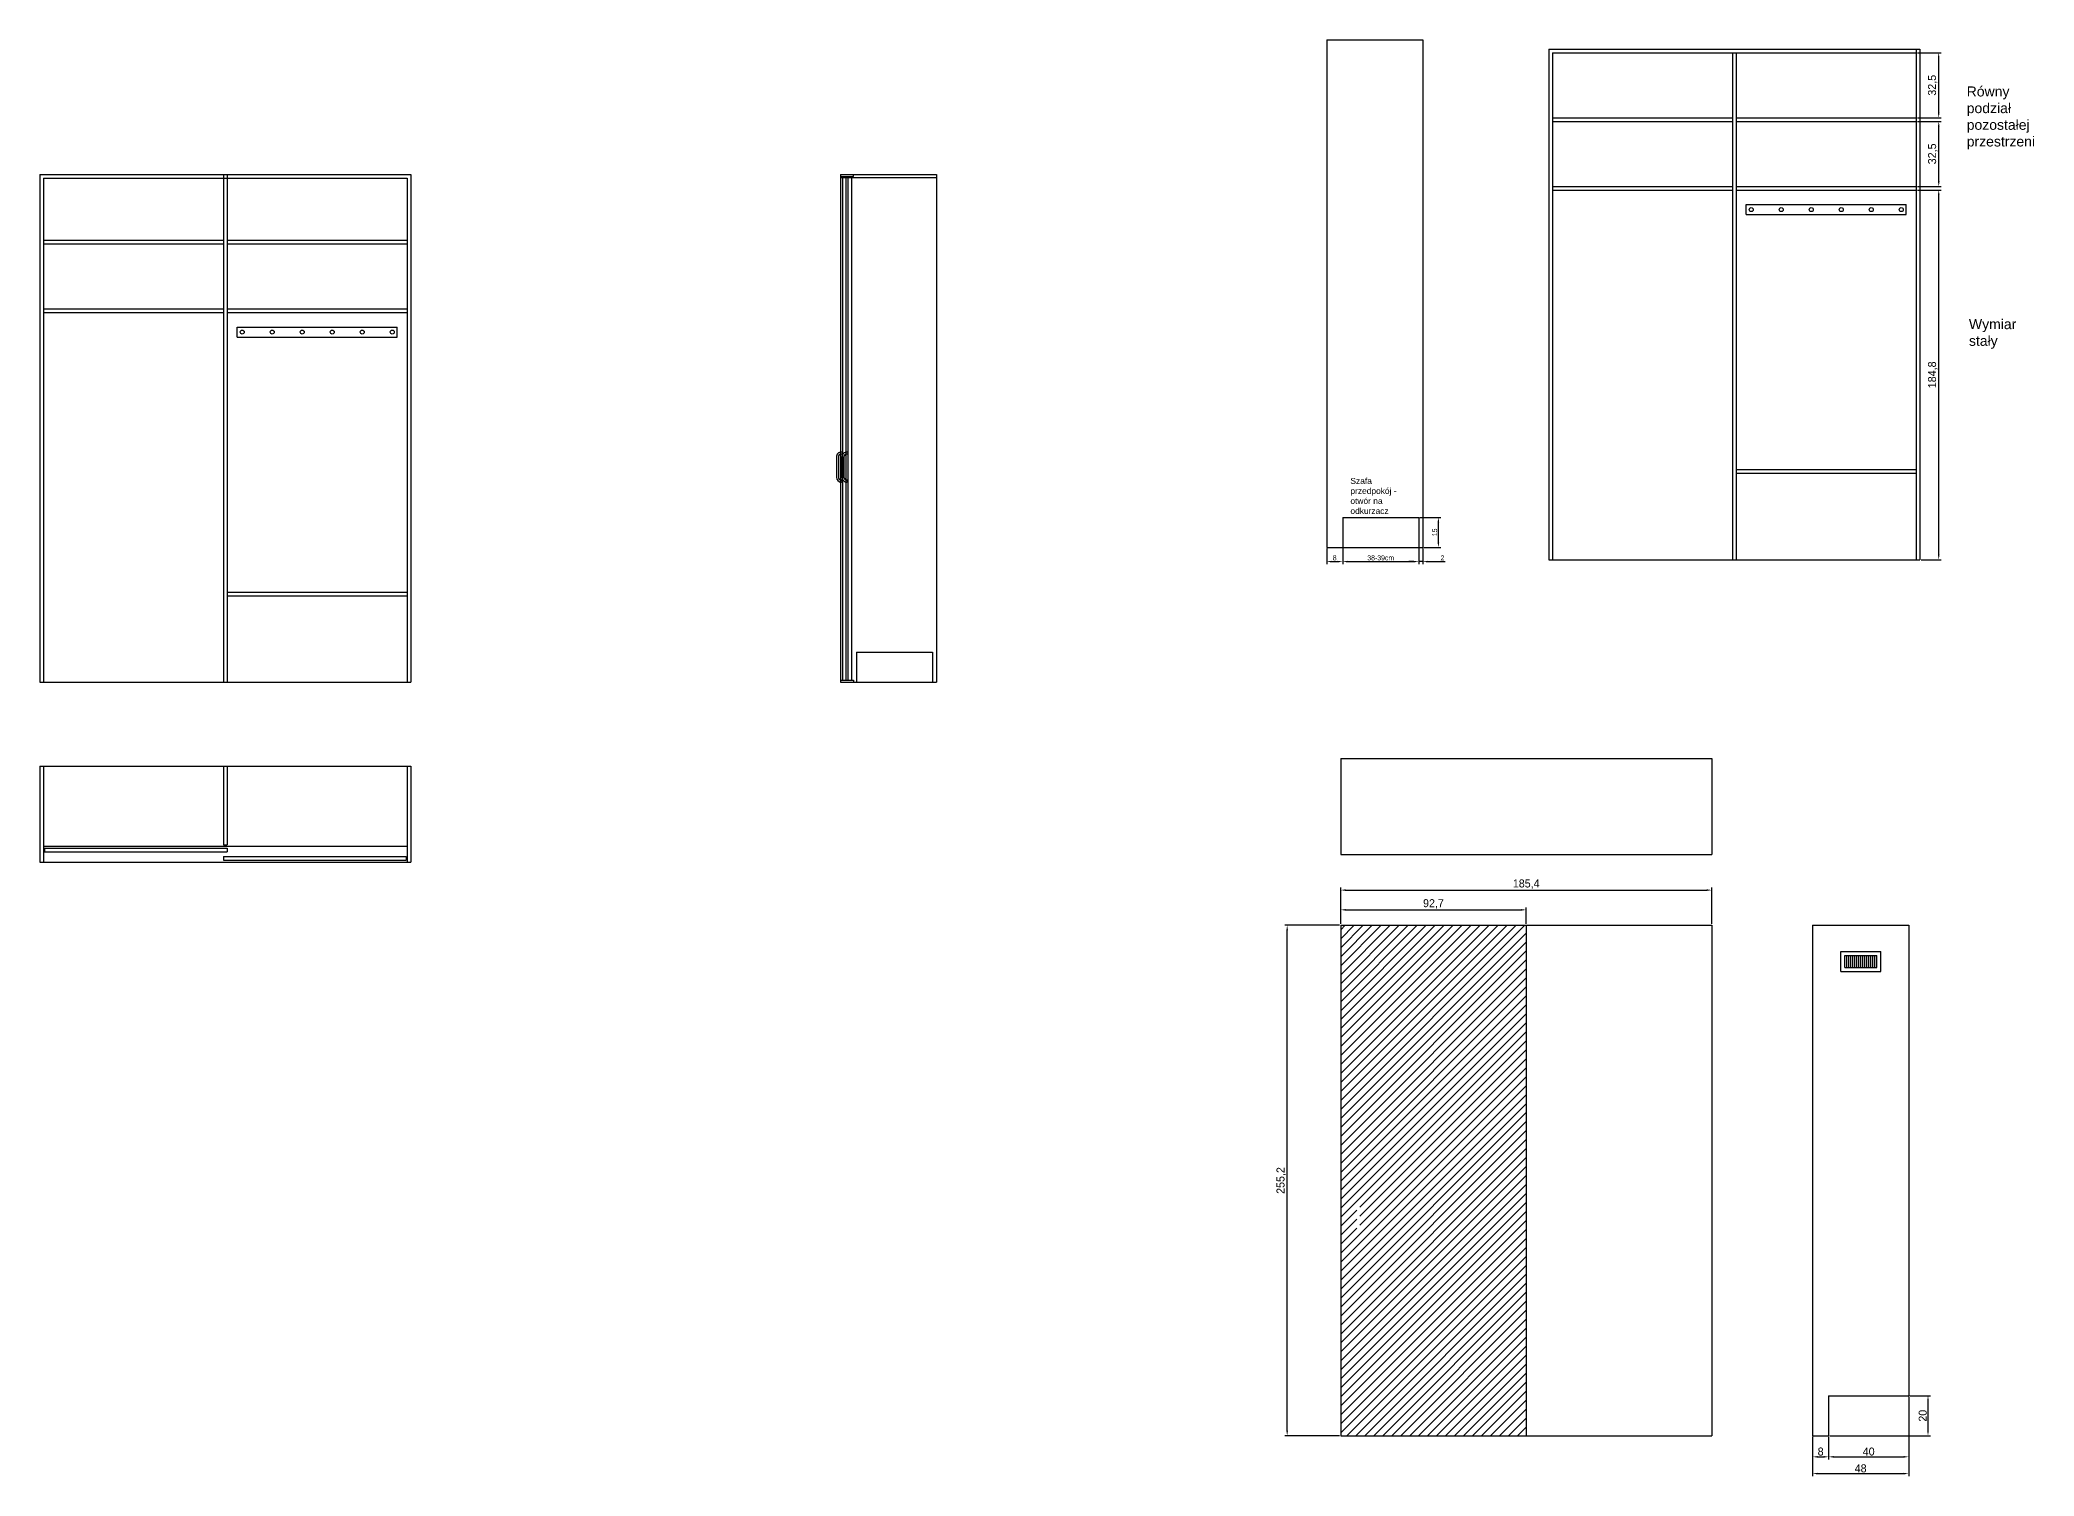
# Model space of a CAD drawing. Header units: millimetres. Extents: x 1764 to 3612, y -931 to 540.
# Drawn here: x 2615 to 3612, y -178 to 540 of the extents above; entities that cross this region are included whole.
import ezdxf

# ---------------------------------------------------------------- set-up
doc = ezdxf.new("R2010")
doc.units = ezdxf.units.MM
doc.layers.add('Opis - docs', color=12, linetype='Continuous')
doc.layers.add('Wymiar', color=7, linetype='Continuous', true_color=0x9e9e9e)
doc.dimstyles.new('ISO-25', dxfattribs={"dimtxt": 2.5, "dimasz": 2.5, "dimexe": 1.25, "dimexo": 0.625, "dimtad": 1, "dimtxsty": 'Standard', "dimcen": 2.5, "dimadec": 0, "dimazin": 0, "dimtfac": 1, "dimtmove": 0, "dimatfit": 3, "dimfxl": 1, "dimarcsym": 0})

# ---------------------------------------------------------------- blocks, each defined once
blk = doc.blocks.new('Z$W@#29011')
for p, q in [((0, 3), (0, 2.5)), ((0, 3), (1, 3)), ((1, 3), (1, 2.5)), ((2.5, 1), (12.5, 1)), ((2.5, 0), (12.5, 0)), ((15, 3), (14, 3)), ((14, 3), (14, 2.5)), ((15, 3), (15, 2.5))]:
    blk.add_line(p, q)
for centre, radius, start, end in [((2.5, 2.5), 2.5, 180, 270), ((2.5, 2.5), 1.5, 180, 270), ((12.5, 2.5), 1.5, 270, 0), ((12.5, 2.5), 2.5, 270, 0)]:
    blk.add_arc(centre, radius, start, end)
blk = doc.blocks.new('*D294')
at = {"layer": 'Defpoints', "color": 0}
for p in [(3238.48, 97.38), (3265.24, 97.38), (3265.24, -157.82)]:
    blk.add_point(p, dxfattribs=at)
at = {"layer": 'Wymiar', "color": 0, "lineweight": -2}
for p, q in [((3264.62, 97.38), (3237.23, 97.38)), ((3238.48, -155.32), (3238.48, 94.88)), ((3264.62, -157.82), (3237.23, -157.82))]:
    blk.add_line(p, q, dxfattribs=at)
at = {"layer": 'Wymiar', "color": 0}
for points in [[(3238.89, 94.88), (3238.06, 94.88), (3238.48, 97.38)], [(3238.06, -155.32), (3238.89, -155.32), (3238.48, -157.82)]]:
    blk.add_solid(points, dxfattribs=at)
at = {"layer": 'Wymiar', "color": 0, "insert": (3235.52, -30.22), "char_height": 4, "attachment_point": 5, "rotation": 90}
blk.add_mtext('255,2', dxfattribs=at)
blk = doc.blocks.new('*D295')
at = {"layer": 'Defpoints', "color": 0}
for p in [(3357.94, 105.08), (3265.24, 97.38), (3357.94, 97.38)]:
    blk.add_point(p, dxfattribs=at)
at = {"layer": 'Wymiar', "color": 0, "lineweight": -2}
for p, q in [((3265.24, 98.01), (3265.24, 106.33)), ((3267.74, 105.08), (3355.44, 105.08)), ((3357.94, 98.01), (3357.94, 106.33))]:
    blk.add_line(p, q, dxfattribs=at)
at = {"layer": 'Wymiar', "color": 0}
for points in [[(3267.74, 105.5), (3267.74, 104.66), (3265.24, 105.08)], [(3355.44, 104.66), (3355.44, 105.5), (3357.94, 105.08)]]:
    blk.add_solid(points, dxfattribs=at)
at = {"layer": 'Wymiar', "color": 0, "insert": (3311.59, 108.04), "char_height": 4, "attachment_point": 5}
blk.add_mtext('92,7', dxfattribs=at)
blk = doc.blocks.new('*D296')
at = {"layer": 'Defpoints', "color": 0}
for p in [(3450.64, 114.95), (3265.24, 97.38), (3450.64, 97.38)]:
    blk.add_point(p, dxfattribs=at)
at = {"layer": 'Wymiar', "color": 0, "lineweight": -2}
for p, q in [((3265.24, 98.01), (3265.24, 116.2)), ((3267.74, 114.95), (3448.14, 114.95)), ((3450.64, 98.01), (3450.64, 116.2))]:
    blk.add_line(p, q, dxfattribs=at)
at = {"layer": 'Wymiar', "color": 0}
for points in [[(3267.74, 115.36), (3267.74, 114.53), (3265.24, 114.95)], [(3448.14, 114.53), (3448.14, 115.36), (3450.64, 114.95)]]:
    blk.add_solid(points, dxfattribs=at)
at = {"layer": 'Wymiar', "color": 0, "insert": (3357.94, 117.9), "char_height": 4, "attachment_point": 5}
blk.add_mtext('185,4', dxfattribs=at)
blk = doc.blocks.new('*D297')
at = {"layer": 'Defpoints', "color": 0}
for p in [(3501.09, -157.82), (3509.09, -157.82), (3509.09, -168.37)]:
    blk.add_point(p, dxfattribs=at)
at = {"layer": 'Wymiar', "color": 0, "lineweight": -2}
for p, q in [((3501.09, -158.44), (3501.09, -169.62)), ((3509.09, -158.44), (3509.09, -169.62)), ((3503.59, -168.37), (3506.59, -168.37))]:
    blk.add_line(p, q, dxfattribs=at)
at = {"layer": 'Wymiar', "color": 0}
for points in [[(3503.59, -167.95), (3503.59, -168.78), (3501.09, -168.37)], [(3506.59, -168.78), (3506.59, -167.95), (3509.09, -168.37)]]:
    blk.add_solid(points, dxfattribs=at)
at = {"layer": 'Wymiar', "color": 0, "insert": (3505.09, -165.74), "char_height": 4, "attachment_point": 5}
blk.add_mtext('8', dxfattribs=at)
blk = doc.blocks.new('*D298')
at = {"layer": 'Defpoints', "color": 0}
for p in [(3549.09, -137.82), (3501.09, -157.82), (3549.09, -176.76)]:
    blk.add_point(p, dxfattribs=at)
at = {"layer": 'Wymiar', "color": 0, "lineweight": -2}
for p, q in [((3549.09, -138.44), (3549.09, -178.01)), ((3501.09, -158.44), (3501.09, -178.01)), ((3503.59, -176.76), (3546.59, -176.76))]:
    blk.add_line(p, q, dxfattribs=at)
at = {"layer": 'Wymiar', "color": 0}
for points in [[(3503.59, -176.35), (3503.59, -177.18), (3501.09, -176.76)], [(3546.59, -177.18), (3546.59, -176.35), (3549.09, -176.76)]]:
    blk.add_solid(points, dxfattribs=at)
at = {"layer": 'Wymiar', "color": 0, "insert": (3525.09, -174.14), "char_height": 4, "attachment_point": 5}
blk.add_mtext('48', dxfattribs=at)
blk = doc.blocks.new('*D299')
at = {"layer": 'Defpoints', "color": 0}
for p in [(3549.09, -137.82), (3558.75, -137.82), (3509.09, -157.82)]:
    blk.add_point(p, dxfattribs=at)
at = {"layer": 'Wymiar', "color": 0, "lineweight": -2}
for p, q in [((3549.72, -137.82), (3560, -137.82)), ((3558.75, -155.32), (3558.75, -140.32)), ((3509.72, -157.82), (3560, -157.82))]:
    blk.add_line(p, q, dxfattribs=at)
at = {"layer": 'Wymiar', "color": 0}
for points in [[(3559.16, -140.32), (3558.33, -140.32), (3558.75, -137.82)], [(3558.33, -155.32), (3559.16, -155.32), (3558.75, -157.82)]]:
    blk.add_solid(points, dxfattribs=at)
at = {"layer": 'Wymiar', "color": 0, "insert": (3556.12, -147.82), "char_height": 4, "attachment_point": 5, "rotation": 90}
blk.add_mtext('20', dxfattribs=at)
blk = doc.blocks.new('*D300')
at = {"layer": 'Defpoints', "color": 0}
for p in [(3549.09, -137.82), (3509.09, -157.82), (3549.09, -168.37)]:
    blk.add_point(p, dxfattribs=at)
at = {"layer": 'Wymiar', "color": 0, "lineweight": -2}
for p, q in [((3549.09, -138.44), (3549.09, -169.62)), ((3509.09, -158.44), (3509.09, -169.62)), ((3511.59, -168.37), (3546.59, -168.37))]:
    blk.add_line(p, q, dxfattribs=at)
at = {"layer": 'Wymiar', "color": 0}
for points in [[(3511.59, -167.95), (3511.59, -168.78), (3509.09, -168.37)], [(3546.59, -168.78), (3546.59, -167.95), (3549.09, -168.37)]]:
    blk.add_solid(points, dxfattribs=at)
at = {"layer": 'Wymiar', "color": 0, "insert": (3529.09, -165.74), "char_height": 4, "attachment_point": 5}
blk.add_mtext('40', dxfattribs=at)
blk = doc.blocks.new('Z$W@#3732')
for p, q in [((0, 255.2), (0, 0)), ((0, 255.2), (48, 255.2)), ((48, 255.2), (48, 20)), ((14.15, 242.15), (34.15, 242.15)), ((14.15, 232.15), (14.15, 242.15)), ((16.15, 234.15), (16.15, 240.15)), ((16.15, 240.15), (32.15, 240.15)), ((17.15, 234.15), (17.15, 240.15)), ((18.15, 234.15), (18.15, 240.15)), ((19.15, 234.15), (19.15, 240.15)), ((20.15, 234.15), (20.15, 240.15)), ((21.15, 234.15), (21.15, 240.15)), ((22.15, 234.15), (22.15, 240.15)), ((23.15, 234.15), (23.15, 240.15)), ((24.15, 234.15), (24.15, 240.15)), ((25.15, 234.15), (25.15, 240.15)), ((26.15, 234.15), (26.15, 240.15)), ((27.15, 234.15), (27.15, 240.15)), ((28.15, 234.15), (28.15, 240.15)), ((29.15, 234.15), (29.15, 240.15)), ((30.15, 234.15), (30.15, 240.15)), ((31.15, 234.15), (31.15, 240.15)), ((32.15, 234.15), (32.15, 240.15)), ((34.15, 232.15), (34.15, 242.15)), ((14.15, 232.15), (34.15, 232.15)), ((16.15, 234.15), (32.15, 234.15)), ((8, 20), (8, 0)), ((8, 20), (48, 20)), ((0, 0), (8, 0))]:
    blk.add_line(p, q)
blk = doc.blocks.new('*D371')
at = {"layer": 'Defpoints', "color": 0}
for p in [(3258.23, 286.3), (3266.23, 286.3), (3266.23, 279.16)]:
    blk.add_point(p, dxfattribs=at)
at = {"layer": 'Opis - docs', "color": 0, "lineweight": -2}
for p, q in [((3258.23, 285.67), (3258.23, 277.91)), ((3260.73, 279.16), (3263.73, 279.16)), ((3266.23, 285.67), (3266.23, 277.91))]:
    blk.add_line(p, q, dxfattribs=at)
at = {"layer": 'Opis - docs', "color": 0}
for points in [[(3260.73, 279.58), (3260.73, 278.75), (3258.23, 279.16)], [(3263.73, 278.75), (3263.73, 279.58), (3266.23, 279.16)]]:
    blk.add_solid(points, dxfattribs=at)
at = {"layer": 'Opis - docs', "color": 0, "insert": (3262.23, 281.04), "char_height": 2.5, "attachment_point": 5}
blk.add_mtext('8', dxfattribs=at)
blk = doc.blocks.new('*D372')
at = {"layer": 'Defpoints', "color": 0}
for p in [(3304.23, 286.3), (3304.23, 279.16), (3306.23, 286.3)]:
    blk.add_point(p, dxfattribs=at)
at = {"layer": 'Opis - docs', "color": 0, "lineweight": -2}
for p, q in [((3301.73, 279.16), (3299.23, 279.16)), ((3304.23, 285.67), (3304.23, 277.91)), ((3306.23, 279.16), (3304.23, 279.16)), ((3306.23, 285.67), (3306.23, 277.91)), ((3308.73, 279.16), (3317.51, 279.16))]:
    blk.add_line(p, q, dxfattribs=at)
at = {"layer": 'Opis - docs', "color": 0}
for points in [[(3301.73, 278.75), (3301.73, 279.58), (3304.23, 279.16)], [(3308.73, 279.58), (3308.73, 278.75), (3306.23, 279.16)]]:
    blk.add_solid(points, dxfattribs=at)
at = {"layer": 'Opis - docs', "color": 0, "insert": (3316.06, 281.04), "char_height": 2.5, "attachment_point": 5}
blk.add_mtext('2', dxfattribs=at)
blk = doc.blocks.new('*D373')
at = {"layer": 'Defpoints', "color": 0}
for p in [(3304.23, 301.3), (3314.06, 301.3), (3306.23, 286.3)]:
    blk.add_point(p, dxfattribs=at)
at = {"layer": 'Opis - docs', "color": 0, "lineweight": -2}
for p, q in [((3304.86, 301.3), (3315.31, 301.3)), ((3314.06, 288.8), (3314.06, 298.8)), ((3306.86, 286.3), (3315.31, 286.3))]:
    blk.add_line(p, q, dxfattribs=at)
at = {"layer": 'Opis - docs', "color": 0}
for points in [[(3314.48, 298.8), (3313.64, 298.8), (3314.06, 301.3)], [(3313.64, 288.8), (3314.48, 288.8), (3314.06, 286.3)]]:
    blk.add_solid(points, dxfattribs=at)
at = {"layer": 'Opis - docs', "color": 0, "insert": (3312.18, 293.8), "char_height": 2.5, "attachment_point": 5, "rotation": 90}
blk.add_mtext('15', dxfattribs=at)
blk = doc.blocks.new('*D395')
at = {"layer": 'Defpoints', "color": 0}
for p in [(3266.23, 286.3), (3304.23, 286.3), (3304.23, 279.16)]:
    blk.add_point(p, dxfattribs=at)
at = {"layer": 'Opis - docs', "color": 0, "lineweight": -2}
for p, q in [((3266.23, 285.67), (3266.23, 277.91)), ((3268.73, 279.16), (3301.73, 279.16)), ((3304.23, 285.67), (3304.23, 277.91))]:
    blk.add_line(p, q, dxfattribs=at)
at = {"layer": 'Opis - docs', "color": 0}
for points in [[(3268.73, 279.58), (3268.73, 278.75), (3266.23, 279.16)], [(3301.73, 278.75), (3301.73, 279.58), (3304.23, 279.16)]]:
    blk.add_solid(points, dxfattribs=at)
at = {"layer": 'Opis - docs', "color": 0, "insert": (3285.23, 281.04), "char_height": 2.5, "attachment_point": 5}
blk.add_mtext('38-39cm', dxfattribs=at)
blk = doc.blocks.new('*D411')
at = {"layer": 'Defpoints', "color": 0}
for p in [(3552.9, 499.24), (3564.12, 499.24), (3552.9, 466.74)]:
    blk.add_point(p, dxfattribs=at)
at = {"layer": 'Opis - docs', "color": 0, "lineweight": -2}
for p, q in [((3553.53, 499.24), (3565.37, 499.24)), ((3564.12, 469.24), (3564.12, 496.74)), ((3553.53, 466.74), (3565.37, 466.74))]:
    blk.add_line(p, q, dxfattribs=at)
at = {"layer": 'Opis - docs', "color": 0}
for points in [[(3564.53, 496.74), (3563.7, 496.74), (3564.12, 499.24)], [(3563.7, 469.24), (3564.53, 469.24), (3564.12, 466.74)]]:
    blk.add_solid(points, dxfattribs=at)
at = {"layer": 'Opis - docs', "color": 0, "insert": (3561.16, 482.99), "char_height": 4, "attachment_point": 5, "rotation": 90}
blk.add_mtext('32,5', dxfattribs=at)
blk = doc.blocks.new('*D412')
at = {"layer": 'Defpoints', "color": 0}
for p in [(3552.9, 533.54), (3564.08, 533.54), (3552.9, 501.04)]:
    blk.add_point(p, dxfattribs=at)
at = {"layer": 'Opis - docs', "color": 0, "lineweight": -2}
for p, q in [((3553.53, 533.54), (3565.33, 533.54)), ((3564.08, 503.54), (3564.08, 531.04)), ((3553.53, 501.04), (3565.33, 501.04))]:
    blk.add_line(p, q, dxfattribs=at)
at = {"layer": 'Opis - docs', "color": 0}
for points in [[(3564.5, 531.04), (3563.66, 531.04), (3564.08, 533.54)], [(3563.66, 503.54), (3564.5, 503.54), (3564.08, 501.04)]]:
    blk.add_solid(points, dxfattribs=at)
at = {"layer": 'Opis - docs', "color": 0, "insert": (3561.12, 517.29), "char_height": 4, "attachment_point": 5, "rotation": 90}
blk.add_mtext('32,5', dxfattribs=at)
blk = doc.blocks.new('*D415')
at = {"layer": 'Defpoints', "color": 0}
for p in [(3552.9, 464.94), (3564.11, 464.94), (3554.7, 280.14)]:
    blk.add_point(p, dxfattribs=at)
at = {"layer": 'Opis - docs', "color": 0, "lineweight": -2}
for p, q in [((3553.53, 464.94), (3565.36, 464.94)), ((3564.11, 282.64), (3564.11, 462.44)), ((3555.33, 280.14), (3565.36, 280.14))]:
    blk.add_line(p, q, dxfattribs=at)
at = {"layer": 'Opis - docs', "color": 0}
for points in [[(3564.53, 462.44), (3563.69, 462.44), (3564.11, 464.94)], [(3563.69, 282.64), (3564.53, 282.64), (3564.11, 280.14)]]:
    blk.add_solid(points, dxfattribs=at)
at = {"layer": 'Opis - docs', "color": 0, "insert": (3561.15, 372.54), "char_height": 4, "attachment_point": 5, "rotation": 90}
blk.add_mtext('184,8', dxfattribs=at)

msp = doc.modelspace()

# ---------------------------------------------------------------- hatches: boundary and pattern name
h = msp.add_hatch()
h.set_pattern_fill('ANSI31', color=256, style=0)
h.set_pattern_definition([(45, (885.115, -376.734), (-2.245064, 2.245064), [])])
h.paths.add_polyline_path([(3265.243, 97.382), (3265.243, -157.818), (3357.943, -157.818), (3357.943, 97.382)])
h.paths.add_polyline_path([(3273.243, -55.318), (3273.243, -57.818), (3274.743, -57.818), (3274.743, -55.318), (3274.743, -45.318), (3274.743, -42.818), (3273.243, -42.818), (3273.243, -45.318)], flags=16)
h.paths.add_polyline_path([(3273.243, -55.318), (3274.743, -55.318), (3274.743, -57.818), (3273.243, -57.818)], flags=16)

# ---------------------------------------------------------------- linework, layer by layer
for p, q in [((3258.235, 539.997), (3258.235, 286.297)), ((3258.235, 539.997), (3306.235, 539.997)), ((3306.235, 539.997), (3306.235, 286.297)), ((3369.304, 535.338), (3554.704, 535.338)), ((3369.304, 535.338), (3369.304, 280.138)), ((3371.104, 533.538), (3371.104, 280.138)), ((3371.104, 533.538), (3552.904, 533.538)), ((3461.104, 533.538), (3461.104, 280.138)), ((3462.904, 533.538), (3462.904, 280.138)), ((3552.904, 535.338), (3552.904, 280.138)), ((3554.704, 535.338), (3554.704, 280.138)), ((3371.104, 501.038), (3461.104, 501.038)), ((3371.104, 499.238), (3461.104, 499.238)), ((3462.904, 501.038), (3552.904, 501.038)), ((3462.904, 499.238), (3552.904, 499.238)), ((2615.133, 472.616), (2800.533, 472.616)), ((2615.133, 472.616), (2615.133, 218.916)), ((2616.933, 470.816), (2616.933, 218.916)), ((2616.933, 470.816), (2798.733, 470.816)), ((2706.933, 472.316), (2706.933, 218.916)), ((2708.733, 472.316), (2708.733, 218.916)), ((2798.733, 470.816), (2798.733, 218.916)), ((2800.533, 472.616), (2800.533, 218.916)), ((3015.169, 472.616), (3015.169, 218.916)), ((3015.169, 472.616), (3063.169, 472.616)), ((3015.169, 471.616), (3021.769, 471.616)), ((3015.169, 471.116), (3063.169, 471.116)), ((3016.169, 471.116), (3016.169, 219.916)), ((3017.969, 471.116), (3017.969, 219.916)), ((3018.969, 471.116), (3018.969, 219.916)), ((3020.769, 471.116), (3020.769, 219.916)), ((3021.769, 471.616), (3021.769, 472.616)), ((3063.169, 472.616), (3063.169, 218.916)), ((3371.104, 466.738), (3461.104, 466.738)), ((3371.104, 464.938), (3461.104, 464.938)), ((3462.904, 466.738), (3552.904, 466.738)), ((3462.904, 464.938), (3552.904, 464.938)), ((3467.904, 452.638), (3467.904, 457.638)), ((3467.904, 457.638), (3547.904, 457.638)), ((3467.904, 452.638), (3547.904, 452.638)), ((3547.904, 452.638), (3547.904, 457.638)), ((2616.933, 439.816), (2706.933, 439.816)), ((2708.733, 439.816), (2798.733, 439.816)), ((2616.933, 438.016), (2706.933, 438.016)), ((2708.733, 438.016), (2798.733, 438.016)), ((2616.933, 405.516), (2706.933, 405.516)), ((2616.933, 403.716), (2706.933, 403.716)), ((2708.733, 405.516), (2798.733, 405.516)), ((2708.733, 403.716), (2798.733, 403.716)), ((2713.733, 391.416), (2713.733, 396.416)), ((2713.733, 396.416), (2793.733, 396.416)), ((2713.733, 391.416), (2793.733, 391.416)), ((2793.733, 391.416), (2793.733, 396.416)), ((3462.904, 325.138), (3552.904, 325.138)), ((3462.904, 323.338), (3552.904, 323.338)), ((3266.235, 301.297), (3266.235, 286.297)), ((3266.235, 301.297), (3304.235, 301.297)), ((3304.235, 301.297), (3304.235, 286.297)), ((3258.235, 286.297), (3306.235, 286.297)), ((3369.304, 280.138), (3554.704, 280.138)), ((2708.733, 263.916), (2798.733, 263.916)), ((2708.733, 262.116), (2798.733, 262.116)), ((3023.169, 233.916), (3023.169, 218.916)), ((3023.169, 233.916), (3061.169, 233.916)), ((3061.169, 233.916), (3061.169, 218.916)), ((3015.169, 219.916), (3021.769, 219.916)), ((3021.769, 219.916), (3021.769, 218.916)), ((2615.133, 218.916), (2800.533, 218.916)), ((3015.169, 218.916), (3063.169, 218.916)), ((3265.243, 180.743), (3265.243, 132.743)), ((3265.243, 180.743), (3450.643, 180.743)), ((3450.643, 180.743), (3450.643, 132.743)), ((2615.133, 176.951), (2615.133, 128.951)), ((2615.133, 176.951), (2800.533, 176.951)), ((2616.933, 176.951), (2616.933, 128.951)), ((2706.933, 176.951), (2706.933, 137.551)), ((2708.733, 176.951), (2708.733, 137.551)), ((2798.733, 176.951), (2798.733, 128.951)), ((2800.533, 176.951), (2800.533, 128.951)), ((2616.933, 136.951), (2798.733, 136.951)), ((2617.433, 135.951), (2708.733, 135.951)), ((2617.433, 135.951), (2617.433, 134.151)), ((2617.433, 134.151), (2708.733, 134.151)), ((2706.933, 137.551), (2708.733, 137.551)), ((2706.933, 131.751), (2798.233, 131.751)), ((2706.933, 131.751), (2706.933, 129.951)), ((2706.933, 129.951), (2798.233, 129.951)), ((2708.733, 135.951), (2708.733, 134.151)), ((2798.233, 131.751), (2798.233, 129.951)), ((3265.243, 132.743), (3450.643, 132.743)), ((2615.133, 128.951), (2800.533, 128.951)), ((3265.243, 97.382), (3450.643, 97.382)), ((3265.243, 97.382), (3265.243, -157.818)), ((3357.943, 97.382), (3357.943, -157.818)), ((3450.643, 97.382), (3450.643, -157.818)), ((3265.243, -157.818), (3450.643, -157.818))]:
    msp.add_line(p, q)
for centre in [(3470.404, 455.138), (3485.404, 455.138), (3500.404, 455.138), (3515.404, 455.138), (3530.404, 455.138), (3545.404, 455.138), (2716.233, 393.916), (2731.233, 393.916), (2746.233, 393.916), (2761.233, 393.916), (2776.233, 393.916), (2791.233, 393.916)]:
    msp.add_circle(centre, 1)

# ---------------------------------------------------------------- block references
at = {"rotation": -90.00000000000001}
for p in [(3013.169, 333.916), (3015.969, 333.916)]:
    msp.add_blockref('Z$W@#29011', p, dxfattribs=at)
msp.add_blockref('Z$W@#3732', (3501.091, -157.818))

# ---------------------------------------------------------------- texts
at = {"insert": (3270.088, 321.011), "char_height": 3, "width": 29.98305, "attachment_point": 1}
msp.add_mtext('{\\fArial|b0|i0|c238|p0;Szafa przedpokój - otwór na odkurzacz}', dxfattribs=at)
at = {"layer": 'Opis - docs', "char_height": 5, "attachment_point": 1}
for s, insert, width in [('{\\fArial|b0|i0|c238|p0;Równy podział pozostałej przestrzeni}', (3578.091, 516.711), 40.50668), ('{\\fArial|b0|i0|c238|p0;Wymiar stały}', (3579.206, 400.379), 29.98305)]:
    msp.add_mtext(s, dxfattribs=dict(at, insert=insert, width=width))

# ---------------------------------------------------------------- dimensions: what is measured, and where the dimension line sits
at = {"layer": 'Opis - docs'}
for base, p1, p2, picture, middle in [((3564.081, 533.538), (3552.904, 501.038), (3552.904, 533.538), '*D412', (3561.123, 517.288)), ((3564.116, 499.238), (3552.904, 466.738), (3552.904, 499.238), '*D411', (3561.158, 482.988)), ((3564.11, 464.938), (3554.704, 280.138), (3552.904, 464.938), '*D415', (3561.152, 372.538))]:
    dim = msp.add_linear_dim(base=base, p1=p1, p2=p2, angle=90, dimstyle='ISO-25', override={"dimtxt": 4}, dxfattribs=at)
    dim.commit()
    dim.dimension.update_dxf_attribs({"geometry": picture, "text_midpoint": middle})
dim = msp.add_linear_dim(base=(3314.06, 301.297), p1=(3306.235, 286.297), p2=(3304.235, 301.297), angle=90, dimstyle='ISO-25', dxfattribs=at)
dim.commit()
dim.dimension.update_dxf_attribs({"geometry": '*D373', "text_midpoint": (3312.185, 293.797)})
dim = msp.add_linear_dim(base=(3266.235, 279.165), p1=(3258.235, 286.297), p2=(3266.235, 286.297), dimstyle='ISO-25', dxfattribs=at)
dim.commit()
dim.dimension.update_dxf_attribs({"geometry": '*D371', "text_midpoint": (3262.235, 281.04)})
dim = msp.add_linear_dim(base=(3304.235, 279.165), p1=(3266.235, 286.297), p2=(3304.235, 286.297), text='38-39cm', dimstyle='ISO-25', dxfattribs=at)
dim.commit()
dim.dimension.update_dxf_attribs({"geometry": '*D395', "text_midpoint": (3285.235, 281.04)})
dim = msp.add_linear_dim(base=(3304.235, 279.165), p1=(3306.235, 286.297), p2=(3304.235, 286.297), dimstyle='ISO-25', dxfattribs=at)
dim.commit()
dim.dimension.update_dxf_attribs({"geometry": '*D372', "text_midpoint": (3316.056, 279.165), "dimtype": 160})
at = {"layer": 'Wymiar'}
for base, p1, p2, picture, middle in [((3450.643, 114.945), (3265.243, 97.382), (3450.643, 97.382), '*D296', (3357.943, 117.904)), ((3357.943, 105.081), (3265.243, 97.382), (3357.943, 97.382), '*D295', (3311.593, 108.039)), ((3549.091, -176.762), (3501.091, -157.818), (3549.091, -137.818), '*D298', (3525.091, -174.137)), ((3549.091, -168.368), (3509.091, -157.818), (3549.091, -137.818), '*D300', (3529.091, -165.743)), ((3509.091, -168.368), (3501.091, -157.818), (3509.091, -157.818), '*D297', (3505.091, -165.743))]:
    dim = msp.add_linear_dim(base=base, p1=p1, p2=p2, dimstyle='ISO-25', override={"dimtxt": 4}, dxfattribs=at)
    dim.commit()
    dim.dimension.update_dxf_attribs({"geometry": picture, "text_midpoint": middle})
for base, p1, p2, picture, middle in [((3238.477, 97.382), (3265.243, -157.818), (3265.243, 97.382), '*D294', (3235.519, -30.218)), ((3558.747, -137.818), (3509.091, -157.818), (3549.091, -137.818), '*D299', (3556.122, -147.818))]:
    dim = msp.add_linear_dim(base=base, p1=p1, p2=p2, angle=90, dimstyle='ISO-25', override={"dimtxt": 4}, dxfattribs=at)
    dim.commit()
    dim.dimension.update_dxf_attribs({"geometry": picture, "text_midpoint": middle})

doc.saveas('drawing.dxf')
